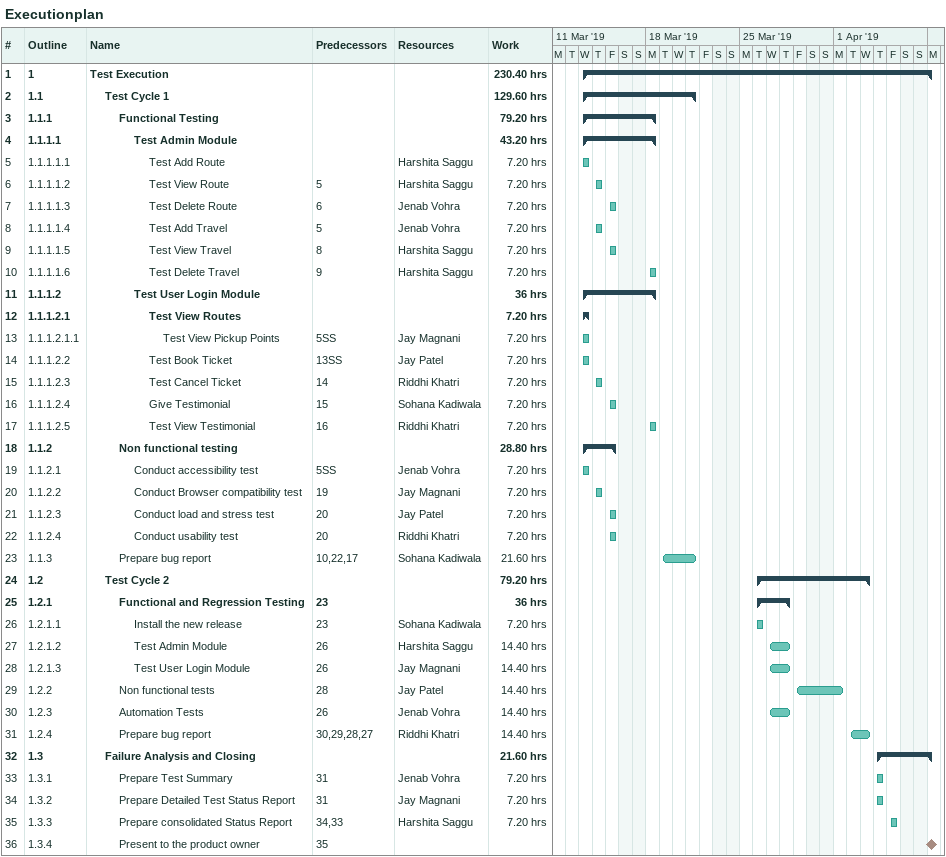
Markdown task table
Executionplan

| ID | WBS | Task | Start | Finish | Predecessors | Resources | Work (h) |
|---|---|---|---|---|---|---|---|
| 1 | 1 | **Test Execution** | 2019-03-13 | 2019-04-08 |  |  | 230.40 |
| 2 | 1.1 | **Test Cycle 1** | 2019-03-13 | 2019-03-21 |  |  | 129.60 |
| 3 | 1.1.1 | **Functional Testing** | 2019-03-13 | 2019-03-18 |  |  | 79.20 |
| 4 | 1.1.1.1 | **Test Admin Module** | 2019-03-13 | 2019-03-18 |  |  | 43.20 |
| 5 | 1.1.1.1.1 | Test Add Route | 2019-03-13 | 2019-03-13 |  | Harshita Saggu | 7.20 |
| 6 | 1.1.1.1.2 | Test View Route | 2019-03-14 | 2019-03-14 | 5 | Harshita Saggu | 7.20 |
| 7 | 1.1.1.1.3 | Test Delete Route | 2019-03-15 | 2019-03-15 | 6 | Jenab Vohra | 7.20 |
| 8 | 1.1.1.1.4 | Test Add Travel | 2019-03-14 | 2019-03-14 | 5 | Jenab Vohra | 7.20 |
| 9 | 1.1.1.1.5 | Test View Travel | 2019-03-15 | 2019-03-15 | 8 | Harshita Saggu | 7.20 |
| 10 | 1.1.1.1.6 | Test Delete Travel | 2019-03-18 | 2019-03-18 | 9 | Harshita Saggu | 7.20 |
| 11 | 1.1.1.2 | **Test User Login Module** | 2019-03-13 | 2019-03-18 |  |  | 36 |
| 12 | 1.1.1.2.1 | **Test View Routes** | 2019-03-13 | 2019-03-13 |  |  | 7.20 |
| 13 | 1.1.1.2.1.1 | Test View Pickup Points | 2019-03-13 | 2019-03-13 | 5SS | Jay Magnani | 7.20 |
| 14 | 1.1.1.2.2 | Test Book Ticket | 2019-03-13 | 2019-03-13 | 13SS | Jay Patel | 7.20 |
| 15 | 1.1.1.2.3 | Test Cancel Ticket | 2019-03-14 | 2019-03-14 | 14 | Riddhi Khatri | 7.20 |
| 16 | 1.1.1.2.4 | Give Testimonial | 2019-03-15 | 2019-03-15 | 15 | Sohana Kadiwala | 7.20 |
| 17 | 1.1.1.2.5 | Test View Testimonial | 2019-03-18 | 2019-03-18 | 16 | Riddhi Khatri | 7.20 |
| 18 | 1.1.2 | **Non functional testing** | 2019-03-13 | 2019-03-15 |  |  | 28.80 |
| 19 | 1.1.2.1 | Conduct accessibility test | 2019-03-13 | 2019-03-13 | 5SS | Jenab Vohra | 7.20 |
| 20 | 1.1.2.2 | Conduct Browser compatibility test | 2019-03-14 | 2019-03-14 | 19 | Jay Magnani | 7.20 |
| 21 | 1.1.2.3 | Conduct load and stress test | 2019-03-15 | 2019-03-15 | 20 | Jay Patel | 7.20 |
| 22 | 1.1.2.4 | Conduct usability test | 2019-03-15 | 2019-03-15 | 20 | Riddhi Khatri | 7.20 |
| 23 | 1.1.3 | Prepare bug report | 2019-03-19 | 2019-03-21 | 10, 22, 17 | Sohana Kadiwala | 21.60 |
| 24 | 1.2 | **Test Cycle 2** | 2019-03-26 | 2019-04-03 |  |  | 79.20 |
| 25 | 1.2.1 | **Functional and Regression Testing** | 2019-03-26 | 2019-03-28 | 23 |  | 36 |
| 26 | 1.2.1.1 | Install the new release | 2019-03-26 | 2019-03-26 | 23 | Sohana Kadiwala | 7.20 |
| 27 | 1.2.1.2 | Test Admin Module | 2019-03-27 | 2019-03-28 | 26 | Harshita Saggu | 14.40 |
| 28 | 1.2.1.3 | Test User Login Module | 2019-03-27 | 2019-03-28 | 26 | Jay Magnani | 14.40 |
| 29 | 1.2.2 | Non functional tests | 2019-03-29 | 2019-04-01 | 28 | Jay Patel | 14.40 |
| 30 | 1.2.3 | Automation Tests | 2019-03-27 | 2019-03-28 | 26 | Jenab Vohra | 14.40 |
| 31 | 1.2.4 | Prepare bug report | 2019-04-02 | 2019-04-03 | 30, 29, 28, 27 | Riddhi Khatri | 14.40 |
| 32 | 1.3 | **Failure Analysis and Closing** | 2019-04-04 | 2019-04-08 |  |  | 21.60 |
| 33 | 1.3.1 | Prepare Test Summary | 2019-04-04 | 2019-04-04 | 31 | Jenab Vohra | 7.20 |
| 34 | 1.3.2 | Prepare Detailed Test Status Report | 2019-04-04 | 2019-04-04 | 31 | Jay Magnani | 7.20 |
| 35 | 1.3.3 | Prepare consolidated Status Report | 2019-04-05 | 2019-04-05 | 34, 33 | Harshita Saggu | 7.20 |
| 36 | 1.3.4 | Present to the product owner (milestone) | 2019-04-08 | 2019-04-08 | 35 |  |  |
